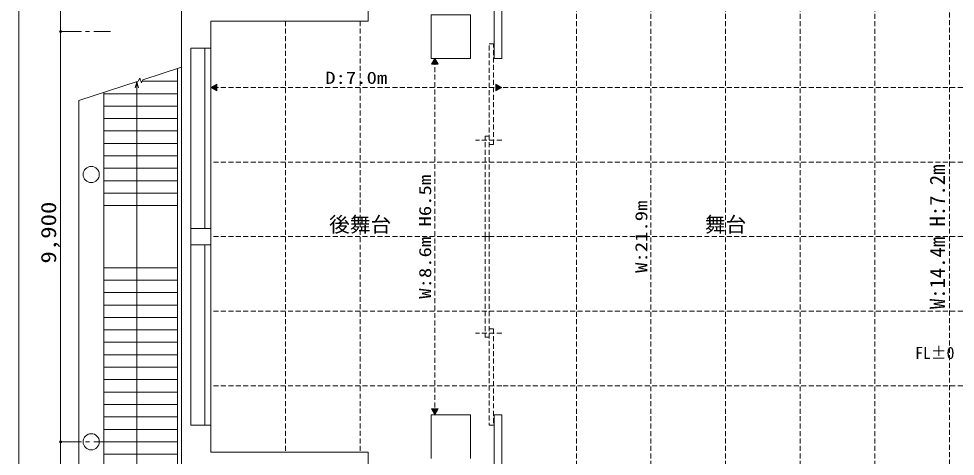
# Model space of a CAD drawing. Units: millimetres, scale not verified. Extents: x -24806 to 31194, y -25247 to 14164.
# Drawn here: x -24806 to -2190, y -11860 to -1288 of the extents above; entities that cross this region are included whole.
import ezdxf
from ezdxf.enums import TextEntityAlignment as Align

# ---------------------------------------------------------------- set-up
doc = ezdxf.new("R2010")
doc.units = ezdxf.units.MM
doc.header["$LTSCALE"] = 100
doc.linetypes.add('CHAIN1', pattern=[8, 5, -1, 1, -1])
doc.linetypes.add('DASHED1', pattern=[1.8, 1.2, -0.6])
for name, color, linetype, lineweight in [('0-0', 7, 'Continuous', 18), ('0-1', 4, 'DASHED1', 18), ('F-F', 7, 'Continuous', 18)]:
    doc.layers.add(name, color=color, linetype=linetype, lineweight=lineweight)
doc.layers.add('0-A', color=7, linetype='Continuous')
doc.styles.add('HGｺﾞｼｯｸE', font='')
doc.styles.add('ＭＳ ゴシック', font='')
doc.styles.get('HGｺﾞｼｯｸE').set_extended_font_data('HGｺﾞｼｯｸE')
doc.styles.get('ＭＳ ゴシック').set_extended_font_data('MS Gothic')

msp = doc.modelspace()

# ---------------------------------------------------------------- linework, layer by layer
at = {"layer": '0-0'}
for p, q in [((-20872, -21741.9), (-20872, 8634.2)), ((-13142.8, -2248.7), (-13142.8, 4409.2)), ((-13323, -2248.7), (-13323, 1731.1)), ((-16371.6, -1347.6), (-16371.6, 464.5)), ((-20165.1, -1998.4), (-20165.1, -1347.6)), ((-20165.1, -1347.6), (-16371.6, -1347.6)), ((-13893.7, -2248.7), (-13893.7, -1197.4)), ((-20651.7, -11109.2), (-20651.7, -1998.4)), ((-20651.7, -1998.4), (-20165.1, -1998.4)), ((-20315.2, -6353.6), (-20315.2, -1998.4)), ((-20165.1, -11109.2), (-20165.1, -1998.4)), ((-14844.8, -2248.7), (-13893.7, -2248.7)), ((-14758.6, -2248.7), (-14840.3, -2390.1)), ((-14765.5, -2260.6), (-14751.8, -2260.6)), ((-14762.6, -2255.6), (-14754.7, -2255.6)), ((-14759.7, -2250.6), (-14757.5, -2250.6)), ((-14758.6, -2248.7), (-14677, -2390.1)), ((-13323, -2248.7), (-13142.8, -2248.7)), ((-20872, -2459.7), (-21806, -2763.1)), ((-14677, -2390.1), (-14840.3, -2390.1)), ((-14837.7, -2385.6), (-14679.6, -2385.6)), ((-14834.8, -2380.6), (-14682.5, -2380.6)), ((-14831.9, -2375.6), (-14685.4, -2375.6)), ((-14829, -2370.6), (-14688.3, -2370.6)), ((-14826.1, -2365.6), (-14691.1, -2365.6)), ((-14823.2, -2360.6), (-14694, -2360.6)), ((-14820.4, -2355.6), (-14696.9, -2355.6)), ((-14817.5, -2350.6), (-14699.8, -2350.6)), ((-14814.6, -2345.6), (-14702.7, -2345.6)), ((-14811.7, -2340.6), (-14705.6, -2340.6)), ((-14808.8, -2335.6), (-14708.5, -2335.6)), ((-14805.9, -2330.6), (-14711.4, -2330.6)), ((-14803, -2325.6), (-14714.2, -2325.6)), ((-14800.2, -2320.6), (-14717.1, -2320.6)), ((-14797.3, -2315.6), (-14720, -2315.6)), ((-14794.4, -2310.6), (-14722.9, -2310.6)), ((-14791.5, -2305.6), (-14725.8, -2305.6)), ((-14788.6, -2300.6), (-14728.7, -2300.6)), ((-14785.7, -2295.6), (-14731.6, -2295.6)), ((-14782.8, -2290.6), (-14734.4, -2290.6)), ((-14779.9, -2285.6), (-14737.3, -2285.6)), ((-14777.1, -2280.6), (-14740.2, -2280.6)), ((-14774.2, -2275.6), (-14743.1, -2275.6)), ((-14771.3, -2270.6), (-14746, -2270.6)), ((-14768.4, -2265.6), (-14748.9, -2265.6)), ((-20972.1, -13447.3), (-20972.1, -2492.2)), ((-21920.3, -2800.2), (-23354.9, -3266.3)), ((-21993.6, -2961.2), (-21953.4, -2811)), ((-21953.4, -12110.4), (-21953.4, -2811)), ((-21953.4, -2834.1), (-21953.4, -2811)), ((-21913.1, -2961.2), (-21953.4, -2811)), ((-21920.3, -2800.2), (-21881.7, -2724.5)), ((-20972.1, -2799.3), (-21824.5, -2799.3)), ((-20165.1, -2949.5), (-20023.6, -2867.9)), ((-20148.2, -2959.3), (-20148.2, -2939.8)), ((-20143.2, -2962.2), (-20143.2, -2936.9)), ((-20138.2, -2965), (-20138.2, -2934)), ((-20133.2, -2967.9), (-20133.2, -2931.1)), ((-20128.2, -2970.8), (-20128.2, -2928.2)), ((-20123.2, -2973.7), (-20123.2, -2925.3)), ((-20118.2, -2976.6), (-20118.2, -2922.4)), ((-20113.2, -2979.5), (-20113.2, -2919.5)), ((-20108.2, -2982.4), (-20108.2, -2916.7)), ((-20103.2, -2985.3), (-20103.2, -2913.8)), ((-20098.2, -2988.1), (-20098.2, -2910.9)), ((-20093.2, -2991), (-20093.2, -2908)), ((-20088.2, -2993.9), (-20088.2, -2905.1)), ((-20083.2, -2996.8), (-20083.2, -2902.2)), ((-20078.2, -2999.7), (-20078.2, -2899.3)), ((-20073.2, -3002.6), (-20073.2, -2896.5)), ((-20068.2, -3005.5), (-20068.2, -2893.6)), ((-20063.2, -3008.3), (-20063.2, -2890.7)), ((-20058.2, -3011.2), (-20058.2, -2887.8)), ((-20053.2, -3014.1), (-20053.2, -2884.9)), ((-20048.2, -3017), (-20048.2, -2882)), ((-20043.2, -3019.9), (-20043.2, -2879.1)), ((-20038.2, -3022.8), (-20038.2, -2876.2)), ((-20033.2, -3025.7), (-20033.2, -2873.4)), ((-20028.2, -3028.6), (-20028.2, -2870.5)), ((-20023.6, -2867.9), (-20023.6, -3031.2)), ((-13142.8, -2949.5), (-13284.2, -2867.9)), ((-13284.2, -3031.2), (-13284.2, -2867.9)), ((-13279.7, -2870.5), (-13279.7, -3028.6)), ((-13274.7, -2873.4), (-13274.7, -3025.7)), ((-13269.7, -2876.2), (-13269.7, -3022.8)), ((-13264.7, -2879.1), (-13264.7, -3019.9)), ((-13259.7, -2882), (-13259.7, -3017)), ((-13254.7, -2884.9), (-13254.7, -3014.1)), ((-13249.7, -2887.8), (-13249.7, -3011.2)), ((-13244.7, -2890.7), (-13244.7, -3008.3)), ((-13239.7, -2893.6), (-13239.7, -3005.5)), ((-13234.7, -2896.5), (-13234.7, -3002.6)), ((-13229.7, -2899.3), (-13229.7, -2999.7)), ((-13224.7, -2902.2), (-13224.7, -2996.8)), ((-13219.7, -2905.1), (-13219.7, -2993.9)), ((-13214.7, -2908), (-13214.7, -2991)), ((-13209.7, -2910.9), (-13209.7, -2988.1)), ((-13204.7, -2913.8), (-13204.7, -2985.3)), ((-13199.7, -2916.7), (-13199.7, -2982.4)), ((-13194.7, -2919.5), (-13194.7, -2979.5)), ((-13189.7, -2922.4), (-13189.7, -2976.6)), ((-13184.7, -2925.3), (-13184.7, -2973.7)), ((-13179.7, -2928.2), (-13179.7, -2970.8)), ((-13174.7, -2931.1), (-13174.7, -2967.9)), ((-13169.7, -2934), (-13169.7, -2965)), ((-13164.7, -2936.9), (-13164.7, -2962.2)), ((-13159.7, -2939.8), (-13159.7, -2959.3)), ((-22754.2, -12420.8), (-22754.2, -3071.2)), ((-22754.2, -3099.7), (-20972.1, -3099.7)), ((-20165.1, -2949.5), (-20023.6, -3031.2)), ((-20163.2, -2950.6), (-20163.2, -2948.4)), ((-20158.2, -2953.5), (-20158.2, -2945.5)), ((-20153.2, -2956.4), (-20153.2, -2942.6)), ((-13142.8, -2949.5), (-13284.2, -3031.2)), ((-13154.7, -2942.6), (-13154.7, -2956.4)), ((-13149.7, -2945.5), (-13149.7, -2953.5)), ((-13144.7, -2948.4), (-13144.7, -2950.6)), ((-23354.9, -12390.7), (-23354.9, -3266.3)), ((-22754.2, -3400.1), (-20972.1, -3400.1)), ((-22754.2, -3700.4), (-20972.1, -3700.4)), ((-22754.2, -4000.8), (-20972.1, -4000.8)), ((-22754.2, -4301.1), (-20972.1, -4301.1)), ((-22754.2, -4601.5), (-20972.1, -4601.5)), ((-22754.2, -4901.8), (-20972.1, -4901.8)), ((-22754.2, -5202.2), (-20972.1, -5202.2)), ((-22754.2, -5502.6), (-20972.1, -5502.6)), ((-22754.2, -5802.9), (-20972.1, -5802.9)), ((-20165.1, -6353.6), (-20651.7, -6353.6)), ((-20165.1, -6754), (-20651.7, -6754)), ((-20315.2, -11109.2), (-20315.2, -6754)), ((-22754.2, -7304.7), (-20972.1, -7304.7)), ((-22754.2, -7605.1), (-20972.1, -7605.1)), ((-22754.2, -7905.4), (-20972.1, -7905.4)), ((-22754.2, -8205.8), (-20972.1, -8205.8)), ((-22754.2, -8506.1), (-20972.1, -8506.1)), ((-22754.2, -8806.5), (-20972.1, -8806.5)), ((-22754.2, -9106.8), (-20972.1, -9106.8)), ((-22754.2, -9407.2), (-20972.1, -9407.2)), ((-22754.2, -9707.6), (-20972.1, -9707.6)), ((-22754.2, -10007.9), (-20972.1, -10007.9)), ((-22754.2, -10308.3), (-20972.1, -10308.3)), ((-22754.2, -10608.6), (-20972.1, -10608.6)), ((-14840.3, -10717.5), (-14677, -10717.5)), ((-14758.6, -10858.9), (-14840.3, -10717.5)), ((-14679.6, -10722), (-14837.7, -10722)), ((-14682.5, -10727), (-14834.8, -10727)), ((-14685.4, -10732), (-14831.9, -10732)), ((-14688.3, -10737), (-14829, -10737)), ((-14691.1, -10742), (-14826.1, -10742)), ((-14694, -10747), (-14823.2, -10747)), ((-14696.9, -10752), (-14820.4, -10752)), ((-14699.8, -10757), (-14817.5, -10757)), ((-14702.7, -10762), (-14814.6, -10762)), ((-14705.6, -10767), (-14811.7, -10767)), ((-14708.5, -10772), (-14808.8, -10772)), ((-14711.4, -10777), (-14805.9, -10777)), ((-14714.2, -10782), (-14803, -10782)), ((-14717.1, -10787), (-14800.2, -10787)), ((-14720, -10792), (-14797.3, -10792)), ((-14722.9, -10797), (-14794.4, -10797)), ((-14725.8, -10802), (-14791.5, -10802)), ((-14728.7, -10807), (-14788.6, -10807)), ((-14731.6, -10812), (-14785.7, -10812)), ((-14734.4, -10817), (-14782.8, -10817)), ((-14737.3, -10822), (-14779.9, -10822)), ((-14740.2, -10827), (-14777.1, -10827)), ((-14743.1, -10832), (-14774.2, -10832)), ((-14746, -10837), (-14771.3, -10837)), ((-14748.9, -10842), (-14768.4, -10842)), ((-14751.8, -10847), (-14765.5, -10847)), ((-14754.7, -10852), (-14762.6, -10852)), ((-14758.6, -10858.9), (-14677, -10717.5)), ((-22754.2, -10909), (-20972.1, -10909)), ((-14844.8, -10858.9), (-13893.7, -10858.9)), ((-14844.8, -11910.2), (-14844.8, -10858.9)), ((-14757.5, -10857), (-14759.7, -10857)), ((-13893.7, -10858.9), (-13893.7, -11910.2)), ((-13323, -10858.9), (-13142.8, -10858.9)), ((-13323, -14838.7), (-13323, -10858.9)), ((-13142.8, -10858.9), (-13142.8, -17516.8)), ((-22754.2, -11209.3), (-20972.1, -11209.3)), ((-20165.1, -11109.2), (-20651.7, -11109.2)), ((-20165.1, -11760), (-20165.1, -11109.2)), ((-22754.2, -11509.7), (-20972.1, -11509.7)), ((-22754.2, -11810.1), (-20972.1, -11810.1)), ((-20165.1, -11760), (-16371.6, -11760)), ((-16371.6, -11760), (-16371.6, -13572.2))]:
    msp.add_line(p, q, dxfattribs=at)
at = {"layer": '0-0', "linetype": 'DASHED1'}
for p, q in [((-13343, -1897.9), (-13443.5, -1897.9)), ((-13443.5, -6553.8), (-13443.5, -1897.9)), ((-13343, -4326), (-13343, -1897.9)), ((-13142.8, -4225.9), (-13776.2, -4225.9)), ((-13544, -4125.7), (-13443.5, -4125.7)), ((-13544, -6553.8), (-13544, -4125.7)), ((-13343, -4326), (-13443.5, -4326)), ((-13142.8, -6553.8), (-13776.2, -6553.8)), ((-13443.5, -6553.8), (-13544, -6553.8)), ((-13544, -6553.8), (-13544, -8981.9)), ((-13443.5, -6553.8), (-13544, -6553.8)), ((-13443.5, -6553.8), (-13443.5, -11109.6)), ((-13343, -8781.6), (-13443.5, -8781.6)), ((-13343, -8781.6), (-13343, -11109.6)), ((-13142.8, -8881.8), (-13776.2, -8881.8)), ((-13544, -8981.9), (-13443.5, -8981.9)), ((-13343, -11109.6), (-13443.5, -11109.6))]:
    msp.add_line(p, q, dxfattribs=at)
at = {"layer": '0-0'}
for points in [[(-13893.7, -1197.4), (-14844.8, -1197.4), (-14844.8, -2248.7)], [(-21881.7, -2724.5), (-21844.6, -2838.8), (-21806, -2763.1)]]:
    msp.add_lwpolyline(points, dxfattribs=at)
for centre in [(-23054.6, -5052), (-23054.6, -11509.7)]:
    msp.add_circle(centre, 195.2, dxfattribs=at)
at = {"layer": '0-1', "linetype": 'Continuous'}
for p, q in [((-23793.3, -1597.9), (-23793.3, 4809.7)), ((-23793.3, -11509.7), (-23793.3, -1597.9)), ((-23793.3, -17917.3), (-23793.3, -11509.7))]:
    msp.add_line(p, q, dxfattribs=at)
at = {"layer": '0-1'}
for p, q in [((-11340.6, 4409.2), (-11340.6, -17516.8)), ((-9538.5, 4409.2), (-9538.5, -17516.8)), ((-7736.4, 4409.2), (-7736.4, -17516.8)), ((-5934.2, 4409.2), (-5934.2, -17516.8)), ((-4132.1, 4409.2), (-4132.1, -17516.8)), ((-2329.9, 4259.1), (-2329.9, -17391.7)), ((-18362.9, -1347.6), (-18362.9, -11760)), ((-16560.8, -1347.6), (-16560.8, -11760)), ((-14758.6, -10858.9), (-14758.6, -2248.7)), ((-13142.8, -2949.5), (-20165.1, -2949.5)), ((-2009.6, -2949.5), (-13142.8, -2949.5)), ((-13142.8, -4751.7), (-20165.1, -4751.7)), ((-2009.6, -4751.7), (-13142.8, -4751.7)), ((-13142.8, -6553.8), (-20165.1, -6553.8)), ((-2009.6, -6553.8), (-13142.8, -6553.8)), ((-13142.8, -8355.9), (-20165.1, -8355.9)), ((-2009.6, -8355.9), (-13142.8, -8355.9)), ((-13142.8, -10158.1), (-20165.1, -10158.1)), ((-2009.6, -10158.1), (-13142.8, -10158.1))]:
    msp.add_line(p, q, dxfattribs=at)
at = {"layer": '0-1', "linetype": 'CHAIN1'}
for p, q in [((-23793.3, -1597.9), (-22593.4, -1597.9)), ((-23793.3, -11509.7), (-22593.4, -11509.7))]:
    msp.add_line(p, q, dxfattribs=at)
at = {"layer": '0-1', "linetype": 'Continuous'}
for centre in [(-23793.3, -1597.9), (-23793.3, -11509.7)]:
    msp.add_circle(centre, 25, dxfattribs=at)
at = {"layer": 'F-F'}
msp.add_lwpolyline([(31194.3, 13952.9), (-24805.7, 13952.9), (-24805.7, -25247.1)], dxfattribs=at)

# ---------------------------------------------------------------- texts
at = {"layer": '0-1', "style": 'ＭＳ ゴシック', "width": 1.2}
msp.add_text('9,900', height=366.6, rotation=90, dxfattribs=at).set_placement((-23793.3, -7203.8), align=Align.BOTTOM_LEFT)
at = {"layer": '0-A', "style": 'ＭＳ ゴシック'}
for s, width, p in [('D:7.0m', 1.25, (-17403.9, -2949.5)), ('FL±0', 0.95, (-3158.5, -9597.4))]:
    msp.add_text(s, height=293.3, dxfattribs=dict(at, width=width)).set_placement(p, align=Align.BOTTOM_LEFT)
msp.add_text('W:14.4m H:7.2m', height=366.6, rotation=90, dxfattribs=at).set_placement((-2329.9, -8303.8), align=Align.BOTTOM_LEFT)
at = {"layer": '0-A', "style": 'ＭＳ ゴシック', "width": 1.25}
for s, p in [('W:8.6m H6.5m', (-14758.6, -8053.8)), ('W:21.9m', (-9538.5, -7428.8))]:
    msp.add_text(s, height=293.3, rotation=90, dxfattribs=at).set_placement(p, align=Align.BOTTOM_LEFT)
at = {"layer": '0-A'}
for s, style, p in [('後舞台', 'HGｺﾞｼｯｸE', (-17310.8, -6553.8)), ('舞台', 'ＭＳ ゴシック', (-8236.4, -6553.8))]:
    msp.add_text(s, height=366.6, dxfattribs=dict(at, style=style)).set_placement(p, align=Align.BOTTOM_LEFT)

doc.saveas('drawing.dxf')
